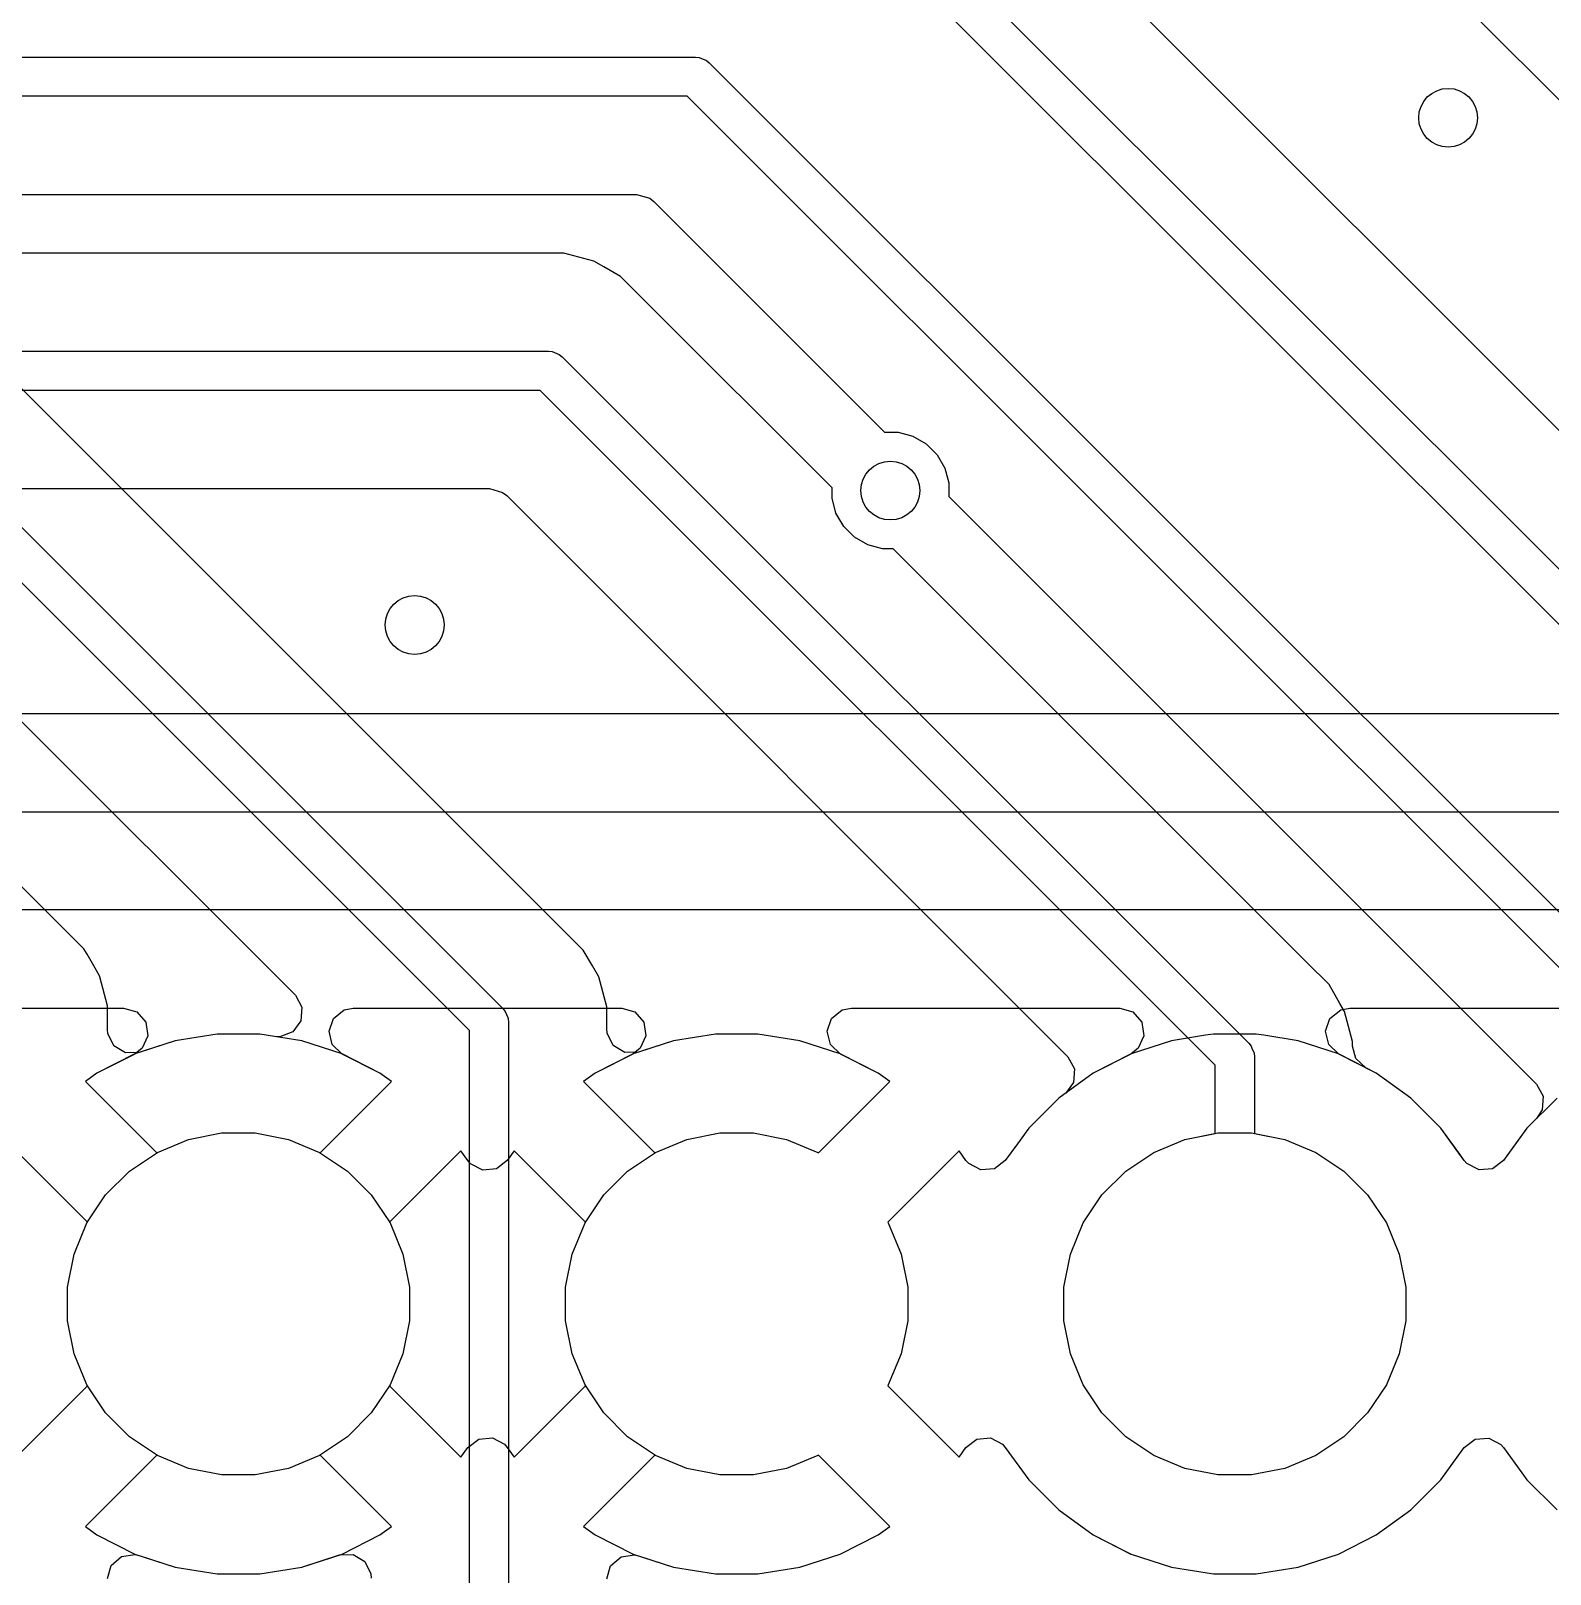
# Model space of a CAD drawing. Header units: inches. Extents: x 6.57 to 9.79, y -8.72 to -3.17.
# Drawn here: x 8.5969 to 8.9019, y -7.9582 to -7.6483 of the extents above; entities that cross this region are included whole.
import ezdxf

# ---------------------------------------------------------------- set-up
doc = ezdxf.new("R2010")
doc.units = ezdxf.units.IN
doc.header["$MEASUREMENT"] = 0
doc.layers.add('In2.Cu', color=33, linetype='CONTINUOUS', true_color=0xce7d2c)

msp = doc.modelspace()

# ---------------------------------------------------------------- linework, layer by layer
at = {"layer": 'In2.Cu', "linetype": 'CONTINUOUS'}
for p, q in [((9.00289, -7.82773), (8.19436, -7.0192)), ((8.17323, -7.02593), (8.99116, -7.84386)), ((8.98444, -7.84828), (8.16651, -7.03034)), ((8.7456, -7.50404), (9.01351, -7.77195)), ((8.36761, -7.52056), (8.69166, -7.8446)), ((8.70779, -7.83287), (8.39388, -7.51896)), ((8.68494, -7.84902), (8.36204, -7.52612)), ((8.40287, -7.59482), (8.65, -7.84194)), ((8.21817, -7.65354), (8.73031, -7.65354)), ((8.73031, -7.65354), (8.73108, -7.65362)), ((8.73108, -7.65362), (8.7325, -7.65421)), ((8.7325, -7.65421), (8.7331, -7.6547)), ((8.7331, -7.6547), (8.94137, -7.86296)), ((8.72868, -7.66142), (8.21654, -7.66142)), ((8.93465, -7.86738), (8.72868, -7.66142)), ((8.3332, -7.68112), (8.7185, -7.68112)), ((8.7185, -7.68112), (8.72114, -7.6819)), ((8.72114, -7.6819), (8.72195, -7.68255)), ((8.72195, -7.68255), (8.76829, -7.72888)), ((8.69738, -7.69289), (8.33387, -7.69289)), ((8.69767, -7.69289), (8.69738, -7.69289)), ((8.69738, -7.69289), (8.69738, -7.69289)), ((8.7039, -7.69289), (8.69767, -7.69289)), ((8.70991, -7.6945), (8.7039, -7.69289)), ((8.71189, -7.69564), (8.70991, -7.6945)), ((8.7153, -7.69762), (8.71189, -7.69564)), ((8.71189, -7.69564), (8.71189, -7.69564)), ((8.71189, -7.69564), (8.71189, -7.69564)), ((8.71998, -7.7023), (8.7153, -7.69762)), ((8.7153, -7.69762), (8.7153, -7.69762)), ((8.75773, -7.74004), (8.71998, -7.7023)), ((8.71998, -7.7023), (8.71998, -7.7023)), ((8.31102, -7.7126), (8.70079, -7.7126)), ((8.70079, -7.7126), (8.70156, -7.71267)), ((8.70156, -7.71267), (8.70297, -7.71326)), ((8.70297, -7.71326), (8.70357, -7.71375)), ((8.70357, -7.71375), (8.84137, -7.85155)), ((8.69916, -7.72047), (8.31102, -7.72047)), ((8.83465, -7.85596), (8.69916, -7.72047)), ((8.76829, -7.72888), (8.77098, -7.72888)), ((8.77098, -7.72888), (8.77396, -7.72968)), ((8.77396, -7.72968), (8.77663, -7.73122)), ((8.77663, -7.73122), (8.77881, -7.7334)), ((8.77881, -7.7334), (8.78035, -7.73607)), ((8.78035, -7.73607), (8.78115, -7.73905)), ((8.33387, -7.74018), (8.68897, -7.74018)), ((8.68897, -7.74018), (8.69161, -7.74095)), ((8.69161, -7.74095), (8.69242, -7.74161)), ((8.69242, -7.74161), (8.8051, -7.85428)), ((8.75773, -7.74214), (8.75773, -7.74004)), ((8.78115, -7.73905), (8.78115, -7.74175)), ((8.75852, -7.74511), (8.75773, -7.74214)), ((8.78115, -7.74175), (8.89918, -7.85978)), ((8.76007, -7.74778), (8.75852, -7.74511)), ((8.76225, -7.74997), (8.76007, -7.74778)), ((8.76492, -7.75151), (8.76225, -7.74997)), ((8.76789, -7.7523), (8.76492, -7.75151)), ((8.76999, -7.7523), (8.76789, -7.7523)), ((8.85293, -7.83524), (8.76999, -7.7523)), ((8.60298, -7.82806), (8.55124, -7.77632)), ((9.1101, -7.78541), (8.17645, -7.78541)), ((8.15945, -7.80512), (9.12028, -7.80512)), ((9.12436, -7.8248), (8.16353, -7.8248)), ((8.60315, -7.82823), (8.60298, -7.82806)), ((8.60298, -7.82806), (8.60298, -7.82806)), ((8.60756, -7.83263), (8.60315, -7.82823)), ((8.60315, -7.82823), (8.60315, -7.82823)), ((8.60818, -7.83371), (8.60756, -7.83263)), ((8.60953, -7.83605), (8.60818, -7.83371)), ((8.70963, -7.83605), (8.70779, -7.83287)), ((8.70779, -7.83287), (8.70779, -7.83287)), ((8.61067, -7.83802), (8.60953, -7.83605)), ((8.60953, -7.83605), (8.60953, -7.83605)), ((8.71091, -7.83826), (8.70963, -7.83605)), ((8.8531, -7.83541), (8.85293, -7.83524)), ((8.85293, -7.83524), (8.85293, -7.83524)), ((8.8575, -7.83981), (8.8531, -7.83541)), ((8.8531, -7.83541), (8.8531, -7.83541)), ((8.61073, -7.83826), (8.61067, -7.83802)), ((8.61067, -7.83802), (8.61067, -7.83802)), ((8.61228, -7.84404), (8.61073, -7.83826)), ((8.71252, -7.84428), (8.71091, -7.83826)), ((8.85969, -7.8436), (8.8575, -7.83981)), ((8.8575, -7.83981), (8.8575, -7.83981)), ((8.8575, -7.83981), (8.8575, -7.83981)), ((8.65, -7.84194), (8.65131, -7.84436)), ((8.86061, -7.84521), (8.85969, -7.8436)), ((8.56168, -7.84451), (8.61553, -7.84451)), ((8.61228, -7.84879), (8.61228, -7.84404)), ((8.61228, -7.84404), (8.61228, -7.84404)), ((8.61553, -7.84451), (8.61817, -7.84528)), ((8.61817, -7.84528), (8.61997, -7.84736)), ((8.65131, -7.84436), (8.65112, -7.8471)), ((8.65676, -7.84918), (8.65764, -7.84658)), ((8.65764, -7.84658), (8.6598, -7.84487)), ((8.6598, -7.84487), (8.66163, -7.84451)), ((8.66163, -7.84451), (8.71553, -7.84451)), ((8.69166, -7.8446), (8.69215, -7.8452)), ((8.69215, -7.8452), (8.69264, -7.84638)), ((8.69264, -7.84638), (8.69274, -7.84662)), ((8.69274, -7.84662), (8.69281, -7.84739)), ((8.71252, -7.84871), (8.71252, -7.84428)), ((8.71252, -7.84428), (8.71252, -7.84428)), ((8.71553, -7.84451), (8.71817, -7.84528)), ((8.71817, -7.84528), (8.71997, -7.84736)), ((8.75676, -7.84918), (8.75764, -7.84658)), ((8.75764, -7.84658), (8.7598, -7.84487)), ((8.7598, -7.84487), (8.76163, -7.84451)), ((8.76163, -7.84451), (8.81549, -7.84451)), ((8.81549, -7.84451), (8.81813, -7.84528)), ((8.81813, -7.84528), (8.81993, -7.84736)), ((8.8568, -7.84918), (8.85769, -7.84658)), ((8.85769, -7.84658), (8.85984, -7.84487)), ((8.85984, -7.84487), (8.86168, -7.84451)), ((8.86222, -7.85122), (8.86061, -7.84521)), ((8.86168, -7.84451), (8.91549, -7.84451)), ((8.61235, -7.84962), (8.61228, -7.84879)), ((8.61356, -7.85209), (8.61235, -7.84962)), ((8.62036, -7.85008), (8.61922, -7.85259)), ((8.61997, -7.84736), (8.62036, -7.85008)), ((8.63432, -7.84975), (8.62589, -7.85109)), ((8.63432, -7.84975), (8.62589, -7.85109)), ((8.63432, -7.84975), (8.62589, -7.85109)), ((8.64285, -7.84975), (8.63432, -7.84975)), ((8.64285, -7.84975), (8.63432, -7.84975)), ((8.64285, -7.84975), (8.63432, -7.84975)), ((8.65127, -7.85109), (8.64285, -7.84975)), ((8.65127, -7.85109), (8.64285, -7.84975)), ((8.64578, -7.85022), (8.64285, -7.84975)), ((8.64947, -7.8493), (8.64689, -7.85026)), ((8.65112, -7.8471), (8.64947, -7.8493)), ((8.65742, -7.85185), (8.65676, -7.84918)), ((8.68494, -8.05423), (8.68494, -7.84902)), ((8.69281, -7.84739), (8.69281, -8.0526)), ((8.71259, -7.84955), (8.71252, -7.84871)), ((8.7138, -7.85201), (8.71259, -7.84955)), ((8.72036, -7.85008), (8.71922, -7.85259)), ((8.71997, -7.84736), (8.72036, -7.85008)), ((8.73432, -7.84975), (8.72589, -7.85109)), ((8.73432, -7.84975), (8.72589, -7.85109)), ((8.73432, -7.84975), (8.72589, -7.85109)), ((8.74285, -7.84975), (8.73432, -7.84975)), ((8.74285, -7.84975), (8.73432, -7.84975)), ((8.74285, -7.84975), (8.73432, -7.84975)), ((8.75127, -7.85109), (8.74285, -7.84975)), ((8.75127, -7.85109), (8.74285, -7.84975)), ((8.75127, -7.85109), (8.74285, -7.84975)), ((8.75742, -7.85185), (8.75676, -7.84918)), ((8.82032, -7.85008), (8.81918, -7.85259)), ((8.81993, -7.84736), (8.82032, -7.85008)), ((8.83272, -7.84998), (8.82589, -7.85107)), ((8.83272, -7.84998), (8.82589, -7.85107)), ((8.83432, -7.84973), (8.83272, -7.84998)), ((8.83432, -7.84973), (8.83272, -7.84998)), ((8.84285, -7.84973), (8.83432, -7.84973)), ((8.84285, -7.84973), (8.83432, -7.84973)), ((8.84444, -7.84998), (8.84285, -7.84973)), ((8.84444, -7.84998), (8.84285, -7.84973)), ((8.85128, -7.85107), (8.84444, -7.84998)), ((8.85128, -7.85107), (8.84444, -7.84998)), ((8.85746, -7.85185), (8.8568, -7.84918)), ((8.61592, -7.85351), (8.61356, -7.85209)), ((8.61922, -7.85259), (8.61775, -7.85374)), ((8.62589, -7.85109), (8.61778, -7.85372)), ((8.62589, -7.85109), (8.61778, -7.85372)), ((8.62589, -7.85109), (8.61867, -7.85343)), ((8.64689, -7.85026), (8.64578, -7.85022)), ((8.65938, -7.85372), (8.65127, -7.85109)), ((8.65938, -7.85372), (8.65127, -7.85109)), ((8.65942, -7.85374), (8.65742, -7.85185)), ((8.71616, -7.85343), (8.7138, -7.85201)), ((8.71922, -7.85259), (8.71775, -7.85374)), ((8.72589, -7.85109), (8.71778, -7.85372)), ((8.72589, -7.85109), (8.71778, -7.85372)), ((8.72589, -7.85109), (8.71891, -7.85336)), ((8.72589, -7.85109), (8.72589, -7.85109)), ((8.75938, -7.85372), (8.75127, -7.85109)), ((8.75938, -7.85372), (8.75127, -7.85109)), ((8.75938, -7.85372), (8.75127, -7.85109)), ((8.75942, -7.85374), (8.75742, -7.85185)), ((8.81918, -7.85259), (8.8177, -7.85374)), ((8.82589, -7.85107), (8.81778, -7.8537)), ((8.82589, -7.85107), (8.81778, -7.8537)), ((8.82589, -7.85107), (8.82589, -7.85107)), ((8.82589, -7.85107), (8.82589, -7.85107)), ((8.84137, -7.85155), (8.84186, -7.85214)), ((8.84186, -7.85214), (8.84203, -7.85256)), ((8.84203, -7.85256), (8.84244, -7.85356)), ((8.85939, -7.8537), (8.85128, -7.85107)), ((8.85939, -7.8537), (8.85128, -7.85107)), ((8.85946, -7.85374), (8.85746, -7.85185)), ((8.86222, -7.85216), (8.86222, -7.85122)), ((8.86222, -7.85122), (8.86222, -7.85122)), ((8.86289, -7.85462), (8.86222, -7.85216)), ((8.61778, -7.85372), (8.61018, -7.85759)), ((8.61778, -7.85372), (8.61018, -7.85759)), ((8.61775, -7.85374), (8.61018, -7.85759)), ((8.61867, -7.85343), (8.61592, -7.85351)), ((8.66698, -7.85759), (8.65938, -7.85372)), ((8.66698, -7.85759), (8.65938, -7.85372)), ((8.66698, -7.85759), (8.65942, -7.85374)), ((8.71778, -7.85372), (8.71018, -7.85759)), ((8.71778, -7.85372), (8.71018, -7.85759)), ((8.71775, -7.85374), (8.71018, -7.85759)), ((8.71891, -7.85336), (8.71616, -7.85343)), ((8.76698, -7.85759), (8.75938, -7.85372)), ((8.76698, -7.85759), (8.75938, -7.85372)), ((8.76698, -7.85759), (8.75938, -7.85372)), ((8.76698, -7.85759), (8.75942, -7.85374)), ((8.8051, -7.85428), (8.80642, -7.8567)), ((8.81778, -7.8537), (8.81017, -7.85758)), ((8.81778, -7.8537), (8.81017, -7.85758)), ((8.8177, -7.85374), (8.81017, -7.85758)), ((8.83465, -7.86971), (8.83465, -7.85596)), ((8.84244, -7.85356), (8.84252, -7.85433)), ((8.84252, -7.85433), (8.84252, -7.86971)), ((8.86264, -7.85536), (8.85939, -7.8537)), ((8.86489, -7.85651), (8.85939, -7.8537)), ((8.86699, -7.85758), (8.85946, -7.85374)), ((8.86699, -7.85758), (8.86264, -7.85536)), ((8.86489, -7.85651), (8.86289, -7.85462)), ((8.61018, -7.85759), (8.60785, -7.85929)), ((8.61018, -7.85759), (8.60785, -7.85929)), ((8.61018, -7.85759), (8.60785, -7.85929)), ((8.60785, -7.85929), (8.60785, -7.85929)), ((8.60785, -7.85929), (8.62217, -7.87361)), ((8.60785, -7.85929), (8.60785, -7.85929)), ((8.60785, -7.85929), (8.62217, -7.87361)), ((8.60785, -7.85929), (8.60785, -7.85929)), ((8.60785, -7.85929), (8.62217, -7.87361)), ((8.65499, -7.87361), (8.66931, -7.85929)), ((8.65499, -7.87361), (8.66931, -7.85929)), ((8.65499, -7.87361), (8.66931, -7.85929)), ((8.66931, -7.85929), (8.66698, -7.85759)), ((8.66931, -7.85929), (8.66698, -7.85759)), ((8.66931, -7.85929), (8.66698, -7.85759)), ((8.66931, -7.85929), (8.66931, -7.85929)), ((8.66931, -7.85929), (8.66931, -7.85929)), ((8.66931, -7.85929), (8.66931, -7.85929)), ((8.71018, -7.85759), (8.70785, -7.85929)), ((8.71018, -7.85759), (8.70785, -7.85929)), ((8.71018, -7.85759), (8.70785, -7.85929)), ((8.70785, -7.85929), (8.70785, -7.85929)), ((8.70785, -7.85929), (8.72217, -7.87361)), ((8.70785, -7.85929), (8.70785, -7.85929)), ((8.70785, -7.85929), (8.72217, -7.87361)), ((8.70785, -7.85929), (8.70785, -7.85929)), ((8.70785, -7.85929), (8.72217, -7.87361)), ((8.75499, -7.87361), (8.76931, -7.85929)), ((8.75499, -7.87361), (8.76931, -7.85929)), ((8.75499, -7.87361), (8.76931, -7.85929)), ((8.75499, -7.87361), (8.76931, -7.85929)), ((8.76931, -7.85929), (8.76698, -7.85759)), ((8.76931, -7.85929), (8.76698, -7.85759)), ((8.76931, -7.85929), (8.76698, -7.85759)), ((8.76931, -7.85929), (8.76698, -7.85759)), ((8.76931, -7.85929), (8.76931, -7.85929)), ((8.76931, -7.85929), (8.76931, -7.85929)), ((8.76931, -7.85929), (8.76931, -7.85929)), ((8.76931, -7.85929), (8.76931, -7.85929)), ((8.81017, -7.85758), (8.80327, -7.86259)), ((8.81017, -7.85758), (8.80327, -7.86259)), ((8.81017, -7.85758), (8.80327, -7.86259)), ((8.80622, -7.85944), (8.80457, -7.86164)), ((8.80642, -7.8567), (8.80622, -7.85944)), ((8.86699, -7.85758), (8.86489, -7.85651)), ((8.86699, -7.85758), (8.86489, -7.85651)), ((8.87389, -7.86259), (8.86699, -7.85758)), ((8.87389, -7.86259), (8.86699, -7.85758)), ((8.86699, -7.85758), (8.86699, -7.85758)), ((8.86699, -7.85758), (8.86699, -7.85758)), ((8.87389, -7.86259), (8.86699, -7.85758)), ((8.87389, -7.86259), (8.86699, -7.85758)), ((8.80452, -7.86169), (8.80327, -7.86259)), ((8.80457, -7.86164), (8.80452, -7.86169)), ((8.89918, -7.85978), (8.9005, -7.86219)), ((8.9005, -7.86219), (8.9003, -7.86494)), ((8.80327, -7.86259), (8.79724, -7.86862)), ((8.80327, -7.86259), (8.79724, -7.86862)), ((8.80327, -7.86259), (8.79724, -7.86862)), ((8.80327, -7.86259), (8.79724, -7.86862)), ((8.80327, -7.86259), (8.80327, -7.86259)), ((8.87993, -7.86862), (8.87389, -7.86259)), ((8.87993, -7.86862), (8.87389, -7.86259)), ((8.87993, -7.86862), (8.87389, -7.86259)), ((8.87993, -7.86862), (8.87389, -7.86259)), ((8.90327, -7.86259), (8.89724, -7.86862)), ((8.90327, -7.86259), (8.89724, -7.86862)), ((8.90327, -7.86259), (8.89724, -7.86862)), ((8.9003, -7.86494), (8.89918, -7.86668)), ((8.79724, -7.86862), (8.79496, -7.87176)), ((8.79724, -7.86862), (8.79496, -7.87176)), ((8.79724, -7.86862), (8.79496, -7.87176)), ((8.79724, -7.86862), (8.79496, -7.87176)), ((8.79724, -7.86862), (8.79724, -7.86862)), ((8.79724, -7.86862), (8.79724, -7.86862)), ((8.79724, -7.86862), (8.79724, -7.86862)), ((8.79724, -7.86862), (8.79724, -7.86862)), ((8.79724, -7.86862), (8.79724, -7.86862)), ((8.79724, -7.86862), (8.79724, -7.86862)), ((8.79724, -7.86862), (8.79724, -7.86862)), ((8.79724, -7.86862), (8.79724, -7.86862)), ((8.88373, -7.87386), (8.87993, -7.86862)), ((8.88304, -7.87291), (8.87993, -7.86862)), ((8.88351, -7.87355), (8.87993, -7.86862)), ((8.88373, -7.87386), (8.87993, -7.86862)), ((8.89724, -7.86862), (8.89253, -7.8751)), ((8.89724, -7.86862), (8.89442, -7.87251)), ((8.89724, -7.86862), (8.89442, -7.87251)), ((8.89724, -7.86862), (8.89442, -7.87251)), ((8.89918, -7.86668), (8.89724, -7.86862)), ((8.89724, -7.86862), (8.89724, -7.86862)), ((8.89724, -7.86862), (8.89724, -7.86862)), ((8.89724, -7.86862), (8.89724, -7.86862)), ((8.89724, -7.86862), (8.89724, -7.86862)), ((8.89724, -7.86862), (8.89724, -7.86862)), ((8.89724, -7.86862), (8.89724, -7.86862)), ((8.62232, -7.87351), (8.62857, -7.87092)), ((8.62232, -7.87351), (8.62857, -7.87092)), ((8.62232, -7.87351), (8.62857, -7.87092)), ((8.62232, -7.87351), (8.62857, -7.87092)), ((8.62857, -7.87092), (8.6352, -7.8696)), ((8.62857, -7.87092), (8.6352, -7.8696)), ((8.62857, -7.87092), (8.6352, -7.8696)), ((8.62857, -7.87092), (8.6352, -7.8696)), ((8.6352, -7.8696), (8.64196, -7.8696)), ((8.6352, -7.8696), (8.64196, -7.8696)), ((8.6352, -7.8696), (8.64196, -7.8696)), ((8.6352, -7.8696), (8.64196, -7.8696)), ((8.64196, -7.8696), (8.6486, -7.87092)), ((8.64196, -7.8696), (8.6486, -7.87092)), ((8.64196, -7.8696), (8.6486, -7.87092)), ((8.64196, -7.8696), (8.6486, -7.87092)), ((8.6486, -7.87092), (8.65485, -7.87351)), ((8.6486, -7.87092), (8.65485, -7.87351)), ((8.6486, -7.87092), (8.65485, -7.87351)), ((8.6486, -7.87092), (8.65485, -7.87351)), ((8.72232, -7.87351), (8.72857, -7.87092)), ((8.72232, -7.87351), (8.72857, -7.87092)), ((8.72232, -7.87351), (8.72857, -7.87092)), ((8.72232, -7.87351), (8.72857, -7.87092)), ((8.72857, -7.87092), (8.7352, -7.8696)), ((8.72857, -7.87092), (8.7352, -7.8696)), ((8.72857, -7.87092), (8.7352, -7.8696)), ((8.72857, -7.87092), (8.7352, -7.8696)), ((8.7352, -7.8696), (8.74196, -7.8696)), ((8.7352, -7.8696), (8.74196, -7.8696)), ((8.7352, -7.8696), (8.74196, -7.8696)), ((8.7352, -7.8696), (8.74196, -7.8696)), ((8.74196, -7.8696), (8.7486, -7.87092)), ((8.74196, -7.8696), (8.7486, -7.87092)), ((8.74196, -7.8696), (8.7486, -7.87092)), ((8.74196, -7.8696), (8.7486, -7.87092)), ((8.7486, -7.87092), (8.75485, -7.87351)), ((8.7486, -7.87092), (8.75485, -7.87351)), ((8.7486, -7.87092), (8.75485, -7.87351)), ((8.7486, -7.87092), (8.75485, -7.87351)), ((8.79496, -7.87176), (8.79252, -7.87512)), ((8.79496, -7.87176), (8.79252, -7.87512)), ((8.79496, -7.87176), (8.79252, -7.87512)), ((8.79496, -7.87176), (8.79252, -7.87512)), ((8.82232, -7.87351), (8.82857, -7.87092)), ((8.82232, -7.87351), (8.82857, -7.87092)), ((8.82232, -7.87351), (8.82857, -7.87092)), ((8.82232, -7.87351), (8.82857, -7.87092)), ((8.82857, -7.87092), (8.8352, -7.8696)), ((8.82857, -7.87092), (8.8352, -7.8696)), ((8.82857, -7.87092), (8.8352, -7.8696)), ((8.82857, -7.87092), (8.83465, -7.86971)), ((8.8352, -7.8696), (8.84196, -7.8696)), ((8.8352, -7.8696), (8.84196, -7.8696)), ((8.8352, -7.8696), (8.84196, -7.8696)), ((8.84196, -7.8696), (8.8486, -7.87092)), ((8.84196, -7.8696), (8.8486, -7.87092)), ((8.84196, -7.8696), (8.8486, -7.87092)), ((8.84252, -7.86971), (8.8486, -7.87092)), ((8.8486, -7.87092), (8.85485, -7.87351)), ((8.8486, -7.87092), (8.85485, -7.87351)), ((8.8486, -7.87092), (8.85485, -7.87351)), ((8.8486, -7.87092), (8.85485, -7.87351)), ((8.60825, -7.88753), (8.59393, -7.87321)), ((8.60825, -7.88753), (8.59393, -7.87321)), ((8.60825, -7.88753), (8.59393, -7.87321)), ((8.6167, -7.87727), (8.62232, -7.87351)), ((8.62217, -7.87361), (8.62232, -7.87351)), ((8.62217, -7.87361), (8.62232, -7.87351)), ((8.62217, -7.87361), (8.62232, -7.87351)), ((8.65485, -7.87351), (8.65499, -7.87361)), ((8.65485, -7.87351), (8.65499, -7.87361)), ((8.65485, -7.87351), (8.65499, -7.87361)), ((8.65485, -7.87351), (8.66047, -7.87727)), ((8.68323, -7.87321), (8.66891, -7.88753)), ((8.68323, -7.87321), (8.66891, -7.88753)), ((8.68323, -7.87321), (8.66891, -7.88753)), ((8.68463, -7.87513), (8.68323, -7.87321)), ((8.68323, -7.87321), (8.68323, -7.87321)), ((8.68463, -7.87513), (8.68323, -7.87321)), ((8.68323, -7.87321), (8.68323, -7.87321)), ((8.68463, -7.87513), (8.68323, -7.87321)), ((8.68323, -7.87321), (8.68323, -7.87321)), ((8.69393, -7.87321), (8.69253, -7.87513)), ((8.69393, -7.87321), (8.69253, -7.87513)), ((8.69393, -7.87321), (8.69253, -7.87513)), ((8.70825, -7.88753), (8.69393, -7.87321)), ((8.69393, -7.87321), (8.69393, -7.87321)), ((8.70825, -7.88753), (8.69393, -7.87321)), ((8.69393, -7.87321), (8.69393, -7.87321)), ((8.70825, -7.88753), (8.69393, -7.87321)), ((8.69393, -7.87321), (8.69393, -7.87321)), ((8.7167, -7.87727), (8.72232, -7.87351)), ((8.72217, -7.87361), (8.72232, -7.87351)), ((8.72217, -7.87361), (8.72232, -7.87351)), ((8.72217, -7.87361), (8.72232, -7.87351)), ((8.75485, -7.87351), (8.75499, -7.87361)), ((8.75485, -7.87351), (8.75499, -7.87361)), ((8.75485, -7.87351), (8.75499, -7.87361)), ((8.75485, -7.87351), (8.75499, -7.87361)), ((8.78323, -7.87321), (8.76891, -7.88753)), ((8.78323, -7.87321), (8.76891, -7.88753)), ((8.78323, -7.87321), (8.76891, -7.88753)), ((8.78323, -7.87321), (8.76891, -7.88753)), ((8.78462, -7.87512), (8.78323, -7.87321)), ((8.78323, -7.87321), (8.78323, -7.87321)), ((8.78462, -7.87512), (8.78323, -7.87321)), ((8.78323, -7.87321), (8.78323, -7.87321)), ((8.78462, -7.87512), (8.78323, -7.87321)), ((8.78323, -7.87321), (8.78323, -7.87321)), ((8.78462, -7.87512), (8.78323, -7.87321)), ((8.78323, -7.87321), (8.78323, -7.87321)), ((8.8167, -7.87727), (8.82232, -7.87351)), ((8.8167, -7.87727), (8.82232, -7.87351)), ((8.8167, -7.87727), (8.82232, -7.87351)), ((8.8167, -7.87727), (8.82232, -7.87351)), ((8.85485, -7.87351), (8.86047, -7.87727)), ((8.85485, -7.87351), (8.86047, -7.87727)), ((8.85485, -7.87351), (8.86047, -7.87727)), ((8.85485, -7.87351), (8.86047, -7.87727)), ((8.88463, -7.8751), (8.88304, -7.87291)), ((8.88463, -7.8751), (8.88351, -7.87355)), ((8.88463, -7.8751), (8.88373, -7.87386)), ((8.88463, -7.8751), (8.88373, -7.87386)), ((8.89442, -7.87251), (8.89253, -7.8751)), ((8.89442, -7.87251), (8.89253, -7.8751)), ((8.89442, -7.87251), (8.89253, -7.8751)), ((8.61191, -7.88205), (8.6167, -7.87727)), ((8.66047, -7.87727), (8.66525, -7.88205)), ((8.68518, -7.87577), (8.68463, -7.87513)), ((8.68518, -7.87577), (8.68463, -7.87513)), ((8.68518, -7.87577), (8.68463, -7.87513)), ((8.68761, -7.87705), (8.68518, -7.87577)), ((8.68761, -7.87705), (8.68518, -7.87577)), ((8.68761, -7.87705), (8.68518, -7.87577)), ((8.69035, -7.87681), (8.68761, -7.87705)), ((8.69035, -7.87681), (8.68761, -7.87705)), ((8.69035, -7.87681), (8.68761, -7.87705)), ((8.69253, -7.87513), (8.69035, -7.87681)), ((8.69253, -7.87513), (8.69035, -7.87681)), ((8.69253, -7.87513), (8.69035, -7.87681)), ((8.71191, -7.88205), (8.7167, -7.87727)), ((8.78517, -7.87575), (8.78462, -7.87512)), ((8.78517, -7.87575), (8.78462, -7.87512)), ((8.78517, -7.87575), (8.78462, -7.87512)), ((8.78517, -7.87575), (8.78462, -7.87512)), ((8.7876, -7.87703), (8.78517, -7.87575)), ((8.7876, -7.87703), (8.78517, -7.87575)), ((8.7876, -7.87703), (8.78517, -7.87575)), ((8.7876, -7.87703), (8.78517, -7.87575)), ((8.79034, -7.8768), (8.7876, -7.87703)), ((8.79034, -7.8768), (8.7876, -7.87703)), ((8.79034, -7.8768), (8.7876, -7.87703)), ((8.79034, -7.8768), (8.7876, -7.87703)), ((8.79252, -7.87512), (8.79034, -7.8768)), ((8.79252, -7.87512), (8.79034, -7.8768)), ((8.79252, -7.87512), (8.79034, -7.8768)), ((8.79252, -7.87512), (8.79034, -7.8768)), ((8.81191, -7.88205), (8.8167, -7.87727)), ((8.81191, -7.88205), (8.8167, -7.87727)), ((8.81191, -7.88205), (8.8167, -7.87727)), ((8.81191, -7.88205), (8.8167, -7.87727)), ((8.86047, -7.87727), (8.86525, -7.88205)), ((8.86047, -7.87727), (8.86525, -7.88205)), ((8.86047, -7.87727), (8.86525, -7.88205)), ((8.86047, -7.87727), (8.86525, -7.88205)), ((8.88518, -7.87573), (8.88463, -7.8751)), ((8.88518, -7.87573), (8.88463, -7.8751)), ((8.88518, -7.87573), (8.88463, -7.8751)), ((8.88518, -7.87573), (8.88463, -7.8751)), ((8.88761, -7.87702), (8.88518, -7.87573)), ((8.88761, -7.87702), (8.88518, -7.87573)), ((8.88761, -7.87702), (8.88518, -7.87573)), ((8.88761, -7.87702), (8.88518, -7.87573)), ((8.89035, -7.87678), (8.88761, -7.87702)), ((8.89035, -7.87678), (8.88761, -7.87702)), ((8.89035, -7.87678), (8.88761, -7.87702)), ((8.89035, -7.87678), (8.88761, -7.87702)), ((8.89253, -7.8751), (8.89035, -7.87678)), ((8.89253, -7.8751), (8.89035, -7.87678)), ((8.89253, -7.8751), (8.89035, -7.87678)), ((8.89253, -7.8751), (8.89035, -7.87678)), ((8.60816, -7.88767), (8.61191, -7.88205)), ((8.66525, -7.88205), (8.66901, -7.88767)), ((8.70816, -7.88767), (8.71191, -7.88205)), ((8.80816, -7.88767), (8.81191, -7.88205)), ((8.80816, -7.88767), (8.81191, -7.88205)), ((8.80816, -7.88767), (8.81191, -7.88205)), ((8.80816, -7.88767), (8.81191, -7.88205)), ((8.86525, -7.88205), (8.86901, -7.88767)), ((8.86525, -7.88205), (8.86901, -7.88767)), ((8.86525, -7.88205), (8.86901, -7.88767)), ((8.86525, -7.88205), (8.86901, -7.88767)), ((8.60557, -7.89392), (8.60816, -7.88767)), ((8.60557, -7.89392), (8.60816, -7.88767)), ((8.60557, -7.89392), (8.60816, -7.88767)), ((8.60557, -7.89392), (8.60816, -7.88767)), ((8.60816, -7.88767), (8.60825, -7.88753)), ((8.60816, -7.88767), (8.60825, -7.88753)), ((8.60816, -7.88767), (8.60825, -7.88753)), ((8.66891, -7.88753), (8.66901, -7.88767)), ((8.66891, -7.88753), (8.66901, -7.88767)), ((8.66891, -7.88753), (8.66901, -7.88767)), ((8.66901, -7.88767), (8.6716, -7.89392)), ((8.66901, -7.88767), (8.6716, -7.89392)), ((8.66901, -7.88767), (8.6716, -7.89392)), ((8.66901, -7.88767), (8.6716, -7.89392)), ((8.70557, -7.89392), (8.70816, -7.88767)), ((8.70557, -7.89392), (8.70816, -7.88767)), ((8.70557, -7.89392), (8.70816, -7.88767)), ((8.70557, -7.89392), (8.70816, -7.88767)), ((8.70816, -7.88767), (8.70825, -7.88753)), ((8.70816, -7.88767), (8.70825, -7.88753)), ((8.70816, -7.88767), (8.70825, -7.88753)), ((8.76891, -7.88753), (8.76901, -7.88767)), ((8.76891, -7.88753), (8.76901, -7.88767)), ((8.76891, -7.88753), (8.76901, -7.88767)), ((8.76891, -7.88753), (8.76901, -7.88767)), ((8.76901, -7.88767), (8.7716, -7.89392)), ((8.76901, -7.88767), (8.7716, -7.89392)), ((8.76901, -7.88767), (8.7716, -7.89392)), ((8.76901, -7.88767), (8.7716, -7.89392)), ((8.80557, -7.89392), (8.80816, -7.88767)), ((8.80557, -7.89392), (8.80816, -7.88767)), ((8.80557, -7.89392), (8.80816, -7.88767)), ((8.80557, -7.89392), (8.80816, -7.88767)), ((8.86901, -7.88767), (8.8716, -7.89392)), ((8.86901, -7.88767), (8.8716, -7.89392)), ((8.86901, -7.88767), (8.8716, -7.89392)), ((8.86901, -7.88767), (8.8716, -7.89392)), ((8.60425, -7.90056), (8.60557, -7.89392)), ((8.60425, -7.90056), (8.60557, -7.89392)), ((8.60425, -7.90056), (8.60557, -7.89392)), ((8.60425, -7.90056), (8.60557, -7.89392)), ((8.6716, -7.89392), (8.67292, -7.90056)), ((8.6716, -7.89392), (8.67292, -7.90056)), ((8.6716, -7.89392), (8.67292, -7.90056)), ((8.6716, -7.89392), (8.67292, -7.90056)), ((8.70425, -7.90056), (8.70557, -7.89392)), ((8.70425, -7.90056), (8.70557, -7.89392)), ((8.70425, -7.90056), (8.70557, -7.89392)), ((8.70425, -7.90056), (8.70557, -7.89392)), ((8.7716, -7.89392), (8.77292, -7.90056)), ((8.7716, -7.89392), (8.77292, -7.90056)), ((8.7716, -7.89392), (8.77292, -7.90056)), ((8.7716, -7.89392), (8.77292, -7.90056)), ((8.80425, -7.90056), (8.80557, -7.89392)), ((8.80425, -7.90056), (8.80557, -7.89392)), ((8.80425, -7.90056), (8.80557, -7.89392)), ((8.80425, -7.90056), (8.80557, -7.89392)), ((8.8716, -7.89392), (8.87292, -7.90056)), ((8.8716, -7.89392), (8.87292, -7.90056)), ((8.8716, -7.89392), (8.87292, -7.90056)), ((8.8716, -7.89392), (8.87292, -7.90056)), ((8.60425, -7.90732), (8.60425, -7.90056)), ((8.60425, -7.90732), (8.60425, -7.90056)), ((8.60425, -7.90732), (8.60425, -7.90056)), ((8.60425, -7.90732), (8.60425, -7.90056)), ((8.67292, -7.90056), (8.67292, -7.90732)), ((8.67292, -7.90056), (8.67292, -7.90732)), ((8.67292, -7.90056), (8.67292, -7.90732)), ((8.67292, -7.90056), (8.67292, -7.90732)), ((8.70425, -7.90732), (8.70425, -7.90056)), ((8.70425, -7.90732), (8.70425, -7.90056)), ((8.70425, -7.90732), (8.70425, -7.90056)), ((8.70425, -7.90732), (8.70425, -7.90056)), ((8.77292, -7.90056), (8.77292, -7.90732)), ((8.77292, -7.90056), (8.77292, -7.90732)), ((8.77292, -7.90056), (8.77292, -7.90732)), ((8.77292, -7.90056), (8.77292, -7.90732)), ((8.80425, -7.90732), (8.80425, -7.90056)), ((8.80425, -7.90732), (8.80425, -7.90056)), ((8.80425, -7.90732), (8.80425, -7.90056)), ((8.80425, -7.90732), (8.80425, -7.90056)), ((8.87292, -7.90056), (8.87292, -7.90732)), ((8.87292, -7.90056), (8.87292, -7.90732)), ((8.87292, -7.90056), (8.87292, -7.90732)), ((8.87292, -7.90056), (8.87292, -7.90732)), ((8.60557, -7.91395), (8.60425, -7.90732)), ((8.60557, -7.91395), (8.60425, -7.90732)), ((8.60557, -7.91395), (8.60425, -7.90732)), ((8.60557, -7.91395), (8.60425, -7.90732)), ((8.67292, -7.90732), (8.6716, -7.91395)), ((8.67292, -7.90732), (8.6716, -7.91395)), ((8.67292, -7.90732), (8.6716, -7.91395)), ((8.67292, -7.90732), (8.6716, -7.91395)), ((8.70557, -7.91395), (8.70425, -7.90732)), ((8.70557, -7.91395), (8.70425, -7.90732)), ((8.70557, -7.91395), (8.70425, -7.90732)), ((8.70557, -7.91395), (8.70425, -7.90732)), ((8.77292, -7.90732), (8.7716, -7.91395)), ((8.77292, -7.90732), (8.7716, -7.91395)), ((8.77292, -7.90732), (8.7716, -7.91395)), ((8.77292, -7.90732), (8.7716, -7.91395)), ((8.80557, -7.91395), (8.80425, -7.90732)), ((8.80557, -7.91395), (8.80425, -7.90732)), ((8.80557, -7.91395), (8.80425, -7.90732)), ((8.80557, -7.91395), (8.80425, -7.90732)), ((8.87292, -7.90732), (8.8716, -7.91395)), ((8.87292, -7.90732), (8.8716, -7.91395)), ((8.87292, -7.90732), (8.8716, -7.91395)), ((8.87292, -7.90732), (8.8716, -7.91395)), ((8.60816, -7.9202), (8.60557, -7.91395)), ((8.60816, -7.9202), (8.60557, -7.91395)), ((8.60816, -7.9202), (8.60557, -7.91395)), ((8.60816, -7.9202), (8.60557, -7.91395)), ((8.6716, -7.91395), (8.66901, -7.9202)), ((8.6716, -7.91395), (8.66901, -7.9202)), ((8.6716, -7.91395), (8.66901, -7.9202)), ((8.6716, -7.91395), (8.66901, -7.9202)), ((8.70816, -7.9202), (8.70557, -7.91395)), ((8.70816, -7.9202), (8.70557, -7.91395)), ((8.70816, -7.9202), (8.70557, -7.91395)), ((8.70816, -7.9202), (8.70557, -7.91395)), ((8.7716, -7.91395), (8.76901, -7.9202)), ((8.7716, -7.91395), (8.76901, -7.9202)), ((8.7716, -7.91395), (8.76901, -7.9202)), ((8.7716, -7.91395), (8.76901, -7.9202)), ((8.80816, -7.9202), (8.80557, -7.91395)), ((8.80816, -7.9202), (8.80557, -7.91395)), ((8.80816, -7.9202), (8.80557, -7.91395)), ((8.80816, -7.9202), (8.80557, -7.91395)), ((8.8716, -7.91395), (8.86901, -7.9202)), ((8.8716, -7.91395), (8.86901, -7.9202)), ((8.8716, -7.91395), (8.86901, -7.9202)), ((8.8716, -7.91395), (8.86901, -7.9202)), ((8.59393, -7.93467), (8.60825, -7.92035)), ((8.59393, -7.93467), (8.60825, -7.92035)), ((8.59393, -7.93467), (8.60825, -7.92035)), ((8.60825, -7.92035), (8.60816, -7.9202)), ((8.60825, -7.92035), (8.60816, -7.9202)), ((8.60825, -7.92035), (8.60816, -7.9202)), ((8.61191, -7.92582), (8.60816, -7.9202)), ((8.66901, -7.9202), (8.66525, -7.92582)), ((8.66901, -7.9202), (8.66891, -7.92035)), ((8.66901, -7.9202), (8.66891, -7.92035)), ((8.66901, -7.9202), (8.66891, -7.92035)), ((8.66891, -7.92035), (8.68323, -7.93467)), ((8.66891, -7.92035), (8.68323, -7.93467)), ((8.66891, -7.92035), (8.68323, -7.93467)), ((8.69393, -7.93467), (8.70825, -7.92035)), ((8.69393, -7.93467), (8.70825, -7.92035)), ((8.69393, -7.93467), (8.70825, -7.92035)), ((8.70825, -7.92035), (8.70816, -7.9202)), ((8.70825, -7.92035), (8.70816, -7.9202)), ((8.70825, -7.92035), (8.70816, -7.9202)), ((8.71191, -7.92582), (8.70816, -7.9202)), ((8.76901, -7.9202), (8.76891, -7.92035)), ((8.76901, -7.9202), (8.76891, -7.92035)), ((8.76901, -7.9202), (8.76891, -7.92035)), ((8.76901, -7.9202), (8.76891, -7.92035)), ((8.76891, -7.92035), (8.78323, -7.93467)), ((8.76891, -7.92035), (8.78323, -7.93467)), ((8.76891, -7.92035), (8.78323, -7.93467)), ((8.76891, -7.92035), (8.78323, -7.93467)), ((8.81191, -7.92582), (8.80816, -7.9202)), ((8.81191, -7.92582), (8.80816, -7.9202)), ((8.81191, -7.92582), (8.80816, -7.9202)), ((8.81191, -7.92582), (8.80816, -7.9202)), ((8.86901, -7.9202), (8.86525, -7.92582)), ((8.86901, -7.9202), (8.86525, -7.92582)), ((8.86901, -7.9202), (8.86525, -7.92582)), ((8.86901, -7.9202), (8.86525, -7.92582)), ((8.6167, -7.93061), (8.61191, -7.92582)), ((8.66525, -7.92582), (8.66047, -7.93061)), ((8.7167, -7.93061), (8.71191, -7.92582)), ((8.8167, -7.93061), (8.81191, -7.92582)), ((8.8167, -7.93061), (8.81191, -7.92582)), ((8.8167, -7.93061), (8.81191, -7.92582)), ((8.8167, -7.93061), (8.81191, -7.92582)), ((8.86525, -7.92582), (8.86047, -7.93061)), ((8.86525, -7.92582), (8.86047, -7.93061)), ((8.86525, -7.92582), (8.86047, -7.93061)), ((8.86525, -7.92582), (8.86047, -7.93061)), ((8.62232, -7.93436), (8.6167, -7.93061)), ((8.66047, -7.93061), (8.65485, -7.93436)), ((8.72232, -7.93436), (8.7167, -7.93061)), ((8.82232, -7.93436), (8.8167, -7.93061)), ((8.82232, -7.93436), (8.8167, -7.93061)), ((8.82232, -7.93436), (8.8167, -7.93061)), ((8.82232, -7.93436), (8.8167, -7.93061)), ((8.86047, -7.93061), (8.85485, -7.93436)), ((8.86047, -7.93061), (8.85485, -7.93436)), ((8.86047, -7.93061), (8.85485, -7.93436)), ((8.86047, -7.93061), (8.85485, -7.93436)), ((8.68323, -7.93467), (8.68463, -7.93274)), ((8.68323, -7.93467), (8.68463, -7.93274)), ((8.68323, -7.93467), (8.68463, -7.93274)), ((8.68463, -7.93274), (8.68681, -7.93106)), ((8.68463, -7.93274), (8.68681, -7.93106)), ((8.68463, -7.93274), (8.68681, -7.93106)), ((8.68681, -7.93106), (8.68955, -7.93082)), ((8.68681, -7.93106), (8.68955, -7.93082)), ((8.68681, -7.93106), (8.68955, -7.93082)), ((8.68955, -7.93082), (8.69198, -7.93211)), ((8.68955, -7.93082), (8.69198, -7.93211)), ((8.68955, -7.93082), (8.69198, -7.93211)), ((8.69198, -7.93211), (8.69253, -7.93274)), ((8.69198, -7.93211), (8.69253, -7.93274)), ((8.69198, -7.93211), (8.69253, -7.93274)), ((8.69253, -7.93274), (8.69393, -7.93467)), ((8.69253, -7.93274), (8.69393, -7.93467)), ((8.69253, -7.93274), (8.69393, -7.93467)), ((8.78323, -7.93467), (8.78462, -7.93276)), ((8.78323, -7.93467), (8.78462, -7.93276)), ((8.78323, -7.93467), (8.78462, -7.93276)), ((8.78323, -7.93467), (8.78462, -7.93276)), ((8.78462, -7.93276), (8.7868, -7.93108)), ((8.78462, -7.93276), (8.7868, -7.93108)), ((8.78462, -7.93276), (8.7868, -7.93108)), ((8.78462, -7.93276), (8.7868, -7.93108)), ((8.7868, -7.93108), (8.78954, -7.93084)), ((8.7868, -7.93108), (8.78954, -7.93084)), ((8.7868, -7.93108), (8.78954, -7.93084)), ((8.7868, -7.93108), (8.78954, -7.93084)), ((8.78954, -7.93084), (8.79197, -7.93212)), ((8.78954, -7.93084), (8.79197, -7.93212)), ((8.78954, -7.93084), (8.79197, -7.93212)), ((8.78954, -7.93084), (8.79197, -7.93212)), ((8.79197, -7.93212), (8.79252, -7.93276)), ((8.79197, -7.93212), (8.79252, -7.93276)), ((8.79197, -7.93212), (8.79252, -7.93276)), ((8.79197, -7.93212), (8.79252, -7.93276)), ((8.79252, -7.93276), (8.79724, -7.93925)), ((8.79252, -7.93276), (8.79724, -7.93925)), ((8.79252, -7.93276), (8.79724, -7.93925)), ((8.79252, -7.93276), (8.79724, -7.93925)), ((8.87993, -7.93925), (8.88463, -7.93277)), ((8.87993, -7.93925), (8.88463, -7.93277)), ((8.87993, -7.93925), (8.88463, -7.93277)), ((8.87993, -7.93925), (8.88412, -7.93348)), ((8.88412, -7.93348), (8.88463, -7.93277)), ((8.88463, -7.93277), (8.88681, -7.93109)), ((8.88463, -7.93277), (8.88681, -7.93109)), ((8.88463, -7.93277), (8.88681, -7.93109)), ((8.88463, -7.93277), (8.88681, -7.93109)), ((8.88681, -7.93109), (8.88955, -7.93086)), ((8.88681, -7.93109), (8.88955, -7.93086)), ((8.88681, -7.93109), (8.88955, -7.93086)), ((8.88681, -7.93109), (8.88955, -7.93086)), ((8.88955, -7.93086), (8.89199, -7.93214)), ((8.88955, -7.93086), (8.89199, -7.93214)), ((8.88955, -7.93086), (8.89199, -7.93214)), ((8.88955, -7.93086), (8.89199, -7.93214)), ((8.89199, -7.93214), (8.89253, -7.93277)), ((8.89199, -7.93214), (8.89253, -7.93277)), ((8.89199, -7.93214), (8.89253, -7.93277)), ((8.89199, -7.93214), (8.89253, -7.93277)), ((8.89253, -7.93277), (8.89623, -7.93787)), ((8.89253, -7.93277), (8.89623, -7.93787)), ((8.89253, -7.93277), (8.89623, -7.93787)), ((8.89253, -7.93277), (8.89623, -7.93787)), ((8.62217, -7.93427), (8.60785, -7.94859)), ((8.62217, -7.93427), (8.60785, -7.94859)), ((8.62217, -7.93427), (8.60785, -7.94859)), ((8.62232, -7.93436), (8.62217, -7.93427)), ((8.62232, -7.93436), (8.62217, -7.93427)), ((8.62232, -7.93436), (8.62217, -7.93427)), ((8.62857, -7.93695), (8.62232, -7.93436)), ((8.62857, -7.93695), (8.62232, -7.93436)), ((8.62857, -7.93695), (8.62232, -7.93436)), ((8.62857, -7.93695), (8.62232, -7.93436)), ((8.65485, -7.93436), (8.6486, -7.93695)), ((8.65485, -7.93436), (8.6486, -7.93695)), ((8.65485, -7.93436), (8.6486, -7.93695)), ((8.65485, -7.93436), (8.6486, -7.93695)), ((8.65499, -7.93427), (8.65485, -7.93436)), ((8.65499, -7.93427), (8.65485, -7.93436)), ((8.65499, -7.93427), (8.65485, -7.93436)), ((8.66931, -7.94859), (8.65499, -7.93427)), ((8.66931, -7.94859), (8.65499, -7.93427)), ((8.66931, -7.94859), (8.65499, -7.93427)), ((8.69393, -7.93467), (8.69393, -7.93467)), ((8.69393, -7.93467), (8.69393, -7.93467)), ((8.69393, -7.93467), (8.69393, -7.93467)), ((8.72217, -7.93427), (8.70785, -7.94859)), ((8.72217, -7.93427), (8.70785, -7.94859)), ((8.72217, -7.93427), (8.70785, -7.94859)), ((8.72232, -7.93436), (8.72217, -7.93427)), ((8.72232, -7.93436), (8.72217, -7.93427)), ((8.72232, -7.93436), (8.72217, -7.93427)), ((8.72857, -7.93695), (8.72232, -7.93436)), ((8.72857, -7.93695), (8.72232, -7.93436)), ((8.72857, -7.93695), (8.72232, -7.93436)), ((8.72857, -7.93695), (8.72232, -7.93436)), ((8.75485, -7.93436), (8.7486, -7.93695)), ((8.75485, -7.93436), (8.7486, -7.93695)), ((8.75485, -7.93436), (8.7486, -7.93695)), ((8.75485, -7.93436), (8.7486, -7.93695)), ((8.75499, -7.93427), (8.75485, -7.93436)), ((8.75499, -7.93427), (8.75485, -7.93436)), ((8.75499, -7.93427), (8.75485, -7.93436)), ((8.75499, -7.93427), (8.75485, -7.93436)), ((8.76931, -7.94859), (8.75499, -7.93427)), ((8.76931, -7.94859), (8.75499, -7.93427)), ((8.76931, -7.94859), (8.75499, -7.93427)), ((8.76931, -7.94859), (8.75499, -7.93427)), ((8.78323, -7.93467), (8.78323, -7.93467)), ((8.78323, -7.93467), (8.78323, -7.93467)), ((8.78323, -7.93467), (8.78323, -7.93467)), ((8.78323, -7.93467), (8.78323, -7.93467)), ((8.82857, -7.93695), (8.82232, -7.93436)), ((8.82857, -7.93695), (8.82232, -7.93436)), ((8.82857, -7.93695), (8.82232, -7.93436)), ((8.82857, -7.93695), (8.82232, -7.93436)), ((8.85485, -7.93436), (8.8486, -7.93695)), ((8.85485, -7.93436), (8.8486, -7.93695)), ((8.85485, -7.93436), (8.8486, -7.93695)), ((8.85485, -7.93436), (8.8486, -7.93695)), ((8.6352, -7.93827), (8.62857, -7.93695)), ((8.6352, -7.93827), (8.62857, -7.93695)), ((8.6352, -7.93827), (8.62857, -7.93695)), ((8.6352, -7.93827), (8.62857, -7.93695)), ((8.64196, -7.93827), (8.6352, -7.93827)), ((8.64196, -7.93827), (8.6352, -7.93827)), ((8.64196, -7.93827), (8.6352, -7.93827)), ((8.64196, -7.93827), (8.6352, -7.93827)), ((8.6486, -7.93695), (8.64196, -7.93827)), ((8.6486, -7.93695), (8.64196, -7.93827)), ((8.6486, -7.93695), (8.64196, -7.93827)), ((8.6486, -7.93695), (8.64196, -7.93827)), ((8.7352, -7.93827), (8.72857, -7.93695)), ((8.7352, -7.93827), (8.72857, -7.93695)), ((8.7352, -7.93827), (8.72857, -7.93695)), ((8.7352, -7.93827), (8.72857, -7.93695)), ((8.74196, -7.93827), (8.7352, -7.93827)), ((8.74196, -7.93827), (8.7352, -7.93827)), ((8.74196, -7.93827), (8.7352, -7.93827)), ((8.74196, -7.93827), (8.7352, -7.93827)), ((8.7486, -7.93695), (8.74196, -7.93827)), ((8.7486, -7.93695), (8.74196, -7.93827)), ((8.7486, -7.93695), (8.74196, -7.93827)), ((8.7486, -7.93695), (8.74196, -7.93827)), ((8.79724, -7.93925), (8.80327, -7.94528)), ((8.79724, -7.93925), (8.80327, -7.94528)), ((8.79724, -7.93925), (8.80327, -7.94528)), ((8.79724, -7.93925), (8.80327, -7.94528)), ((8.8352, -7.93827), (8.82857, -7.93695)), ((8.8352, -7.93827), (8.82857, -7.93695)), ((8.8352, -7.93827), (8.82857, -7.93695)), ((8.8352, -7.93827), (8.82857, -7.93695)), ((8.84196, -7.93827), (8.8352, -7.93827)), ((8.84196, -7.93827), (8.8352, -7.93827)), ((8.84196, -7.93827), (8.8352, -7.93827)), ((8.84196, -7.93827), (8.8352, -7.93827)), ((8.8486, -7.93695), (8.84196, -7.93827)), ((8.8486, -7.93695), (8.84196, -7.93827)), ((8.8486, -7.93695), (8.84196, -7.93827)), ((8.8486, -7.93695), (8.84196, -7.93827)), ((8.87389, -7.94528), (8.87993, -7.93925)), ((8.87389, -7.94528), (8.87993, -7.93925)), ((8.87389, -7.94528), (8.87993, -7.93925)), ((8.87389, -7.94528), (8.87993, -7.93925)), ((8.89623, -7.93787), (8.89724, -7.93925)), ((8.89623, -7.93787), (8.89724, -7.93925)), ((8.89623, -7.93787), (8.89724, -7.93925)), ((8.89623, -7.93787), (8.89724, -7.93925)), ((8.89724, -7.93925), (8.90327, -7.94528)), ((8.89724, -7.93925), (8.90327, -7.94528)), ((8.89724, -7.93925), (8.90327, -7.94528)), ((8.89724, -7.93925), (8.90327, -7.94528)), ((8.80327, -7.94528), (8.81017, -7.9503)), ((8.80327, -7.94528), (8.81017, -7.9503)), ((8.80327, -7.94528), (8.81017, -7.9503)), ((8.80327, -7.94528), (8.81017, -7.9503)), ((8.86699, -7.9503), (8.87389, -7.94528)), ((8.86699, -7.9503), (8.87389, -7.94528)), ((8.86699, -7.9503), (8.87389, -7.94528)), ((8.86699, -7.9503), (8.87389, -7.94528)), ((8.60785, -7.94859), (8.60785, -7.94859)), ((8.60785, -7.94859), (8.61018, -7.95028)), ((8.60785, -7.94859), (8.60785, -7.94859)), ((8.60785, -7.94859), (8.61018, -7.95028)), ((8.60785, -7.94859), (8.60785, -7.94859)), ((8.60785, -7.94859), (8.61018, -7.95028)), ((8.66698, -7.95028), (8.66931, -7.94859)), ((8.66698, -7.95028), (8.66931, -7.94859)), ((8.66698, -7.95028), (8.66931, -7.94859)), ((8.66931, -7.94859), (8.66931, -7.94859)), ((8.66931, -7.94859), (8.66931, -7.94859)), ((8.66931, -7.94859), (8.66931, -7.94859)), ((8.70785, -7.94859), (8.70785, -7.94859)), ((8.70785, -7.94859), (8.71018, -7.95028)), ((8.70785, -7.94859), (8.70785, -7.94859)), ((8.70785, -7.94859), (8.71018, -7.95028)), ((8.70785, -7.94859), (8.70785, -7.94859)), ((8.70785, -7.94859), (8.71018, -7.95028)), ((8.76698, -7.95028), (8.76931, -7.94859)), ((8.76698, -7.95028), (8.76931, -7.94859)), ((8.76698, -7.95028), (8.76931, -7.94859)), ((8.76698, -7.95028), (8.76931, -7.94859)), ((8.76931, -7.94859), (8.76931, -7.94859)), ((8.76931, -7.94859), (8.76931, -7.94859)), ((8.76931, -7.94859), (8.76931, -7.94859)), ((8.76931, -7.94859), (8.76931, -7.94859)), ((8.61018, -7.95028), (8.61778, -7.95415)), ((8.61018, -7.95028), (8.61778, -7.95415)), ((8.61018, -7.95028), (8.61778, -7.95415)), ((8.65938, -7.95415), (8.66698, -7.95028)), ((8.65938, -7.95415), (8.66698, -7.95028)), ((8.65938, -7.95415), (8.66698, -7.95028)), ((8.66698, -7.95028), (8.66698, -7.95028)), ((8.66698, -7.95028), (8.66698, -7.95028)), ((8.66698, -7.95028), (8.66698, -7.95028)), ((8.71018, -7.95028), (8.71778, -7.95415)), ((8.71018, -7.95028), (8.71778, -7.95415)), ((8.71018, -7.95028), (8.71778, -7.95415)), ((8.75938, -7.95415), (8.76698, -7.95028)), ((8.75938, -7.95415), (8.76698, -7.95028)), ((8.75938, -7.95415), (8.76698, -7.95028)), ((8.75938, -7.95415), (8.76698, -7.95028)), ((8.76698, -7.95028), (8.76698, -7.95028)), ((8.76698, -7.95028), (8.76698, -7.95028)), ((8.76698, -7.95028), (8.76698, -7.95028)), ((8.76698, -7.95028), (8.76698, -7.95028)), ((8.81017, -7.9503), (8.81774, -7.95415)), ((8.81017, -7.9503), (8.81632, -7.95343)), ((8.81017, -7.9503), (8.81774, -7.95415)), ((8.81017, -7.9503), (8.81774, -7.95415)), ((8.85939, -7.95417), (8.86699, -7.9503)), ((8.85939, -7.95417), (8.86699, -7.9503)), ((8.85939, -7.95417), (8.86699, -7.9503)), ((8.85939, -7.95417), (8.86699, -7.9503)), ((8.61305, -7.95644), (8.61513, -7.95464)), ((8.61513, -7.95464), (8.61786, -7.95425)), ((8.61778, -7.95415), (8.62589, -7.95679)), ((8.61778, -7.95415), (8.62589, -7.95679)), ((8.61778, -7.95415), (8.62589, -7.95679)), ((8.61786, -7.95425), (8.61867, -7.95444)), ((8.61867, -7.95444), (8.62589, -7.95679)), ((8.65127, -7.95679), (8.65938, -7.95415)), ((8.65127, -7.95679), (8.65938, -7.95415)), ((8.65127, -7.95679), (8.65938, -7.95415)), ((8.65127, -7.95679), (8.65884, -7.95433)), ((8.65884, -7.95433), (8.66159, -7.95425)), ((8.66159, -7.95425), (8.66395, -7.95567)), ((8.71329, -7.95652), (8.71537, -7.95472)), ((8.71537, -7.95472), (8.71809, -7.95433)), ((8.71778, -7.95415), (8.72589, -7.95679)), ((8.71778, -7.95415), (8.72589, -7.95679)), ((8.71778, -7.95415), (8.72589, -7.95679)), ((8.71809, -7.95433), (8.71891, -7.95452)), ((8.71891, -7.95452), (8.72589, -7.95679)), ((8.75127, -7.95679), (8.75938, -7.95415)), ((8.75127, -7.95679), (8.75938, -7.95415)), ((8.75127, -7.95679), (8.75938, -7.95415)), ((8.75127, -7.95679), (8.75938, -7.95415)), ((8.81632, -7.95343), (8.81778, -7.95417)), ((8.81774, -7.95415), (8.81778, -7.95417)), ((8.81774, -7.95415), (8.81778, -7.95417)), ((8.81774, -7.95415), (8.81778, -7.95417)), ((8.81778, -7.95417), (8.82589, -7.95681)), ((8.81778, -7.95417), (8.82589, -7.95681)), ((8.81778, -7.95417), (8.82589, -7.95681)), ((8.81778, -7.95417), (8.82589, -7.95681)), ((8.85128, -7.95681), (8.85939, -7.95417)), ((8.85128, -7.95681), (8.85939, -7.95417)), ((8.85128, -7.95681), (8.85939, -7.95417)), ((8.85128, -7.95681), (8.85939, -7.95417)), ((8.85939, -7.95417), (8.85939, -7.95417)), ((8.85939, -7.95417), (8.85939, -7.95417)), ((8.85939, -7.95417), (8.85939, -7.95417)), ((8.85939, -7.95417), (8.85939, -7.95417)), ((8.85939, -7.95417), (8.85939, -7.95417)), ((8.85939, -7.95417), (8.85939, -7.95417)), ((8.85939, -7.95417), (8.85939, -7.95417)), ((8.85939, -7.95417), (8.85939, -7.95417)), ((8.61228, -7.95908), (8.61305, -7.95644)), ((8.62589, -7.95679), (8.63432, -7.95812)), ((8.62589, -7.95679), (8.63432, -7.95812)), ((8.62589, -7.95679), (8.63432, -7.95812)), ((8.62589, -7.95679), (8.63432, -7.95812)), ((8.63432, -7.95812), (8.64285, -7.95812)), ((8.63432, -7.95812), (8.64285, -7.95812)), ((8.63432, -7.95812), (8.64285, -7.95812)), ((8.63432, -7.95812), (8.64285, -7.95812)), ((8.64285, -7.95812), (8.65127, -7.95679)), ((8.64285, -7.95812), (8.65127, -7.95679)), ((8.64285, -7.95812), (8.65127, -7.95679)), ((8.64285, -7.95812), (8.65127, -7.95679)), ((8.66395, -7.95567), (8.66516, -7.95814)), ((8.66516, -7.95814), (8.66523, -7.95897)), ((8.71252, -7.95916), (8.71329, -7.95652)), ((8.72589, -7.95679), (8.73432, -7.95812)), ((8.72589, -7.95679), (8.73432, -7.95812)), ((8.72589, -7.95679), (8.73432, -7.95812)), ((8.72589, -7.95679), (8.73432, -7.95812)), ((8.73432, -7.95812), (8.74285, -7.95812)), ((8.73432, -7.95812), (8.74285, -7.95812)), ((8.73432, -7.95812), (8.74285, -7.95812)), ((8.73432, -7.95812), (8.74285, -7.95812)), ((8.74285, -7.95812), (8.75127, -7.95679)), ((8.74285, -7.95812), (8.75127, -7.95679)), ((8.74285, -7.95812), (8.75127, -7.95679)), ((8.74285, -7.95812), (8.75127, -7.95679)), ((8.82589, -7.95681), (8.82589, -7.95681)), ((8.82589, -7.95681), (8.82589, -7.95681)), ((8.82589, -7.95681), (8.83432, -7.95814)), ((8.82589, -7.95681), (8.82589, -7.95681)), ((8.82589, -7.95681), (8.82589, -7.95681)), ((8.82589, -7.95681), (8.83432, -7.95814)), ((8.82589, -7.95681), (8.82589, -7.95681)), ((8.82589, -7.95681), (8.82589, -7.95681)), ((8.82589, -7.95681), (8.83432, -7.95814)), ((8.82589, -7.95681), (8.82589, -7.95681)), ((8.82589, -7.95681), (8.82589, -7.95681)), ((8.82589, -7.95681), (8.83432, -7.95814)), ((8.83432, -7.95814), (8.83432, -7.95814)), ((8.83432, -7.95814), (8.84285, -7.95814)), ((8.83432, -7.95814), (8.83432, -7.95814)), ((8.83432, -7.95814), (8.84285, -7.95814)), ((8.83432, -7.95814), (8.83432, -7.95814)), ((8.83432, -7.95814), (8.84285, -7.95814)), ((8.83432, -7.95814), (8.83432, -7.95814)), ((8.83432, -7.95814), (8.84285, -7.95814)), ((8.84285, -7.95814), (8.85128, -7.95681)), ((8.84285, -7.95814), (8.85128, -7.95681)), ((8.84285, -7.95814), (8.85128, -7.95681)), ((8.84285, -7.95814), (8.85128, -7.95681)), ((8.84285, -7.95814), (8.84285, -7.95814)), ((8.84285, -7.95814), (8.84285, -7.95814)), ((8.84285, -7.95814), (8.84285, -7.95814)), ((8.84285, -7.95814), (8.84285, -7.95814)), ((8.85128, -7.95681), (8.85128, -7.95681)), ((8.85128, -7.95681), (8.85128, -7.95681)), ((8.85128, -7.95681), (8.85128, -7.95681)), ((8.85128, -7.95681), (8.85128, -7.95681)), ((8.85128, -7.95681), (8.85128, -7.95681)), ((8.85128, -7.95681), (8.85128, -7.95681)), ((8.85128, -7.95681), (8.85128, -7.95681)), ((8.85128, -7.95681), (8.85128, -7.95681))]:
    msp.add_line(p, q, dxfattribs=at)
at = {"layer": 'In2.Cu'}
for centre in [(8.88141, -7.66573), (8.88141, -7.66573), (8.88141, -7.66573), (8.88141, -7.66573), (8.76944, -7.74059), (8.76944, -7.74059), (8.76944, -7.74059), (8.76944, -7.74059), (8.67394, -7.76758), (8.67394, -7.76758), (8.67394, -7.76758), (8.67394, -7.76758)]:
    msp.add_circle(centre, 0.00591, dxfattribs=at)

doc.saveas('drawing.dxf')
